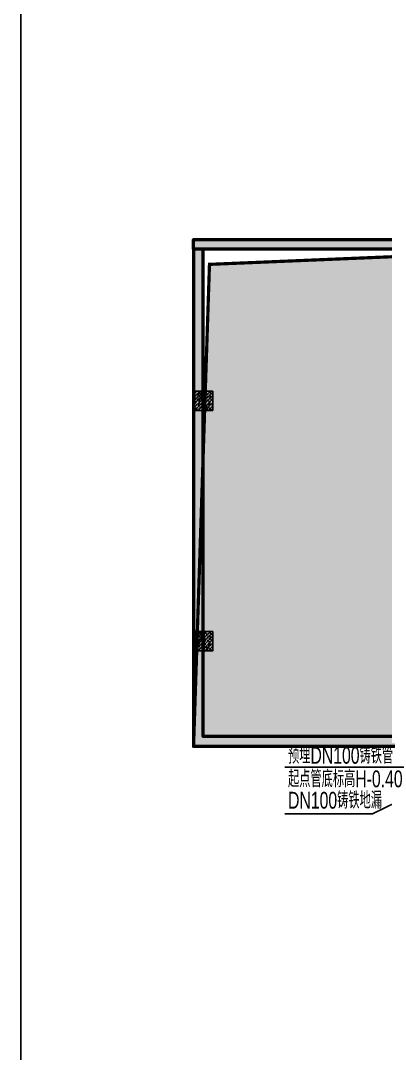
# Model space of a CAD drawing. Extents: x -1338203 to 1886333, y -530034 to 1031844.
# Drawn here: x 635629 to 646993, y -389957 to -357747 of the extents above; entities that cross this region are included whole.
import ezdxf

# ---------------------------------------------------------------- set-up
doc = ezdxf.new("R2010")
doc.units = 0
doc.header["$LTSCALE"] = 1000
doc.header["$MEASUREMENT"] = 0
doc.layers.add('0A-X-AREA', color=6, linetype='Continuous', plot=False)
doc.layers.add('p-h-walkable', color=7, linetype='Continuous', lineweight=70, true_color=0xf0f0f0)
for name, color, linetype in [('S001地下二墙柱$0$0S-CW-HATCH', 251, 'Continuous'), ('S001地下二墙柱$0$0S-CW-HATCH-UP', 251, 'Continuous'), ('S001地下二墙柱$0$S001地下二墙柱$0$0S-CC-LINE', 52, 'Continuous'), ('S001地下二墙柱$0$S001地下二墙柱$0$0S-CW-HATCH', 251, 'Continuous'), ('S001地下二墙柱$0$S001地下二墙柱$0$0S-CW-HATCH-UP', 251, 'Continuous'), ('负二层集水坑及排水沟$0$负二层集水坑及排水沟$0$0P-A-LEAD', 3, 'Continuous')]:
    doc.layers.add(name, color=color, linetype=linetype)
doc.layers.add('S001地下二墙柱$0$0S-CW-LINE', color=7, linetype='Continuous', lineweight=50)
doc.styles.add('负二层集水坑及排水沟$0$负二层集水坑及排水沟$0$AAD-TXT', font='AAD-TXT.shx', dxfattribs={"width": 0.7, "height": 3, "bigfont": 'AAD-HZTXT.shx'})
pattern_1 = [(45, (-9296980.87, -620438.91), (-53.0330086, 53.0330086), []), (50, (-9296980.87, -620438.91), (215.1780548, -18.8256405), [22.5, -247.5]), (355, (-9296980.87, -620438.91), (-41.6254, 225.65764), [18, -198]), (100.4514, (-9296962.94, -620440.48), (173.5528145, 206.8318626), [19.122057, -210.3426336]), (46.1842, (-9296980.87, -620378.9), (320.1723146, -49.655704), [33.75, -371.25]), (96.6356, (-9296954.2, -620383.05), (280.398812, 292.235361), [28.683086, -315.5139]), (351.1842, (-9296980.87, -620378.9), (280.398584, 292.23558), [27, -297]), (21, (-9296950.87, -620393.91), (179.0721156, -120.7856672), [22.5, -247.5]), (326, (-9296950.87, -620393.91), (72.9945996, 217.5450135), [18, -198]), (71.4514, (-9296935.94, -620403.98), (252.0667886, 96.759149), [19.122057, -210.3426336]), (37.5, (-9296980.87, -620438.91), (3.6479566, 99.86815615), [0, -195.6, 0, -201, 0, -198.75]), (7.5, (-9296980.87, -620438.91), (78.9208612, 118.3235136), [0, -114.6, 0, -191.1, 0, -75.75]), (327.5, (-9297047.77, -620438.91), (160.14673085, -6.7664615), [0, -75, 0, -234, 0, -310.5]), (317.5, (-9297077.77, -620438.91), (174.9558508, 30.0314947), [0, -97.5, 0, -155.4, 0, -220.5])]

# ---------------------------------------------------------------- blocks, each defined once
blk = doc.blocks.new('负二层集水坑及排水沟')
at = {"layer": '负二层集水坑及排水沟$0$负二层集水坑及排水沟$0$0P-A-LEAD'}
for p, q in [((-113659, -215903), (-119774, -218872)), ((-118549, -217417), (-122509, -217417)), ((-119774, -218872), (-122509, -218872))]:
    blk.add_line(p, q, dxfattribs=at)
at = {"layer": '负二层集水坑及排水沟$0$负二层集水坑及排水沟$0$0P-A-LEAD', "color": 7, "style": '负二层集水坑及排水沟$0$负二层集水坑及排水沟$0$AAD-TXT', "width": 0.7}
for s, p in [('预埋DN100铸铁管', (-122404, -217312)), ('起点管底标高H-0.40', (-122404, -218047)), ('DN100铸铁地漏', (-122404, -218714))]:
    blk.add_text(s, height=525, dxfattribs=at).set_placement(p)

msp = doc.modelspace()

# ---------------------------------------------------------------- hatches: boundary and pattern name
at = {"layer": 'p-h-walkable', "ltscale": 0.002}
h = msp.add_hatch(color=256, dxfattribs=at)
h.dxf.hatch_style = 1
h.paths.add_polyline_path([(728556.4, -320761.3), (728556.4, -348211.5), (746356.3, -348211.5), (750916.3, -338175), (842896.3, -338175), (843211.3, -349155), (839116.3, -349155), (839116.3, -377051.5), (864906.4, -377051.5), (864906.4, -390806.6), (875856.3, -395571.5), (875856.3, -404751.5), (834560.3, -404751.5), (839142.7, -442064.3), (869465.2, -438340.4), (871163.2, -452166.5), (873704.1, -451854.5), (877328.6, -464960.4), (761876, -479139.1), (761132.9, -468418.3), (764950.6, -465209), (763252.8, -451384.3), (799242.4, -446964.4), (793807.3, -404751.5), (750756.3, -404751.5), (751556.3, -388855), (648066.6, -388604.4), (648066.6, -380374.4), (641016.6, -380374.4), (641512.3, -365348.2), (660006.6, -364574.4), (660306.6, -340846.8), (656406.6, -340846.8), (656406.6, -336396.8), (656656.4, -340532.4), (656406.4, -332417.4), (712156.4, -332417.4), (712080.9, -320761.3)])
at = {"layer": 'S001地下二墙柱$0$0S-CW-HATCH'}
h = msp.add_hatch(color=256, dxfattribs=at)
h.dxf.hatch_style = 1
h.paths.add_polyline_path([(660006.6, -364874.4), (641016.6, -364874.4), (641016.6, -364574.4), (660006.6, -364574.4)])
h = msp.add_hatch(color=256, dxfattribs=at)
h.dxf.hatch_style = 1
h.paths.add_polyline_path([(648066.6, -380074.4), (641316.6, -380074.4), (641316.6, -364874.4), (641016.6, -364874.4), (641016.6, -380374.4), (648066.6, -380374.4)])
at = {"layer": 'S001地下二墙柱$0$0S-CW-HATCH-UP'}
h = msp.add_hatch(dxfattribs=at)
h.set_pattern_fill('钢筋混凝土', color=256, scale=30)
h.set_pattern_definition(pattern_1)
h.paths.add_polyline_path([(660006.6, -364874.4), (641016.6, -364874.4), (641016.6, -364574.4), (660006.6, -364574.4)])
h = msp.add_hatch(dxfattribs=at)
h.set_pattern_fill('钢筋混凝土', color=256, scale=30)
h.set_pattern_definition(pattern_1)
h.paths.add_polyline_path([(648066.6, -380074.4), (641316.6, -380074.4), (641316.6, -364874.4), (641016.6, -364874.4), (641016.6, -380374.4), (648066.6, -380374.4)])
at = {"layer": 'S001地下二墙柱$0$S001地下二墙柱$0$0S-CW-HATCH', "ltscale": 0.002}
h = msp.add_hatch(color=256, dxfattribs=at)
h.dxf.hatch_style = 1
h.paths.add_polyline_path([(660006.6, -340846.8), (660006.6, -364574.4), (641016.6, -364574.4), (641016.6, -380374.4), (647816.6, -380374.4), (647816.6, -380074.4), (641316.6, -380074.4), (641316.6, -364874.4), (660306.6, -364874.4), (660306.6, -340846.8)])
at = {"layer": 'S001地下二墙柱$0$S001地下二墙柱$0$0S-CW-HATCH'}
h = msp.add_hatch(color=256, dxfattribs=at)
h.dxf.hatch_style = 1
h.paths.add_polyline_path([(641616.6, -369304.4), (641016.6, -369304.4), (641016.6, -369904.4), (641616.6, -369904.4)])
h = msp.add_hatch(color=256, dxfattribs=at)
h.dxf.hatch_style = 1
h.paths.add_polyline_path([(641616.6, -376804.4), (641016.6, -376804.4), (641016.6, -377404.4), (641616.6, -377404.4)])
at = {"layer": 'S001地下二墙柱$0$S001地下二墙柱$0$0S-CW-HATCH-UP', "ltscale": 0.002}
h = msp.add_hatch(dxfattribs=at)
h.set_pattern_fill('钢筋混凝土', color=256, scale=30)
h.set_pattern_definition([(45, (0.0005, -9e-05), (-53.0330086, 53.0330086), []), (50, (0.0005, -9e-05), (215.178055, -18.82564), [22.5, -247.5]), (355, (0.0005, -9e-05), (-41.6254, 225.65764), [18, -198]), (100.4514, (17.93, -1.57), (173.552815, 206.83186), [19.12206, -210.342634]), (46.1842, (0.0005, 60), (320.17231, -49.6557), [33.75, -371.25]), (96.6356, (26.68, 55.86), (280.39881, 292.23536), [28.68309, -315.5139]), (351.1842, (0.0005, 60), (280.39858, 292.23558), [27, -297]), (21, (30, 45), (179.072116, -120.785667), [22.5, -247.5]), (326, (30, 45), (72.9946, 217.545014), [18, -198]), (71.4514, (44.92, 34.93), (252.06679, 96.75915), [19.12206, -210.342634]), (37.5, (0.0005, -9e-05), (3.6479566, 99.868156), [0, -195.6, 0, -201, 0, -198.75]), (7.5, (0.0005, -9e-05), (78.920861, 118.323514), [0, -114.6, 0, -191.1, 0, -75.75]), (327.5, (-66.9, -9e-05), (160.146731, -6.7664615), [0, -75, 0, -234, 0, -310.5]), (317.5, (-96.9, -9e-05), (174.95585, 30.031495), [0, -97.5, 0, -155.4, 0, -220.5])])
h.paths.add_polyline_path([(660006.6, -340846.8), (660006.6, -364574.4), (641016.6, -364574.4), (641016.6, -380374.4), (647816.6, -380374.4), (647816.6, -380074.4), (641316.6, -380074.4), (641316.6, -364874.4), (660306.6, -364874.4), (660306.6, -340846.8)])
at = {"layer": 'S001地下二墙柱$0$S001地下二墙柱$0$0S-CW-HATCH-UP'}
h = msp.add_hatch(dxfattribs=at)
h.set_pattern_fill('钢筋混凝土', color=256, scale=30)
h.set_pattern_definition([(45, (673827.33, -360352.69), (-53.03301, 53.03301), []), (50, (673827.33, -360352.69), (215.1781, -18.8256), [22.5, -247.5]), (355, (673827.33, -360352.7), (-41.6254, 225.6576), [18, -198]), (100.4514, (673845.26, -360354.26), (173.5528, 206.8319), [19.122, -210.3426]), (46.1842, (673827.33, -360292.7), (320.1723, -49.6557), [33.75, -371.25]), (96.6356, (673854, -360296.83), (280.3988, 292.2354), [28.683, -315.514]), (351.1842, (673827.33, -360292.7), (280.3986, 292.2356), [27, -297]), (21, (673857.33, -360307.69), (179.0721, -120.7857), [22.5, -247.5]), (326, (673857.33, -360307.7), (72.9946, 217.545), [18, -198]), (71.4514, (673872.26, -360317.75), (252.0668, 96.7591), [19.122, -210.3426]), (37.5, (673827.33, -360352.69), (3.64796, 99.86816), [0, -195.6, 0, -201, 0, -198.75]), (7.5, (673827.33, -360352.69), (78.92086, 118.3235), [0, -114.6, 0, -191.1, 0, -75.75]), (327.5, (673760.43, -360352.69), (160.14673, -6.76646), [0, -75, 0, -234, 0, -310.5]), (317.5, (673730.43, -360352.69), (174.95585, 30.0315), [0, -97.5, 0, -155.4, 0, -220.5])])
h.paths.add_polyline_path([(641616.6, -369304.4), (641016.6, -369304.4), (641016.6, -369904.4), (641616.6, -369904.4)])
h = msp.add_hatch(dxfattribs=at)
h.set_pattern_fill('钢筋混凝土', color=256, scale=30)
h.set_pattern_definition([(45, (673827.33, -367852.69), (-53.03301, 53.03301), []), (50, (673827.33, -367852.69), (215.1781, -18.8256), [22.5, -247.5]), (355, (673827.33, -367852.7), (-41.6254, 225.6576), [18, -198]), (100.4514, (673845.26, -367854.26), (173.5528, 206.8319), [19.122, -210.3426]), (46.1842, (673827.33, -367792.7), (320.1723, -49.6557), [33.75, -371.25]), (96.6356, (673854, -367796.83), (280.3988, 292.2354), [28.683, -315.514]), (351.1842, (673827.33, -367792.7), (280.3986, 292.2356), [27, -297]), (21, (673857.33, -367807.69), (179.0721, -120.7857), [22.5, -247.5]), (326, (673857.33, -367807.7), (72.9946, 217.545), [18, -198]), (71.4514, (673872.26, -367817.75), (252.0668, 96.7591), [19.122, -210.3426]), (37.5, (673827.33, -367852.69), (3.64796, 99.86816), [0, -195.6, 0, -201, 0, -198.75]), (7.5, (673827.33, -367852.69), (78.92086, 118.3235), [0, -114.6, 0, -191.1, 0, -75.75]), (327.5, (673760.43, -367852.69), (160.14673, -6.76646), [0, -75, 0, -234, 0, -310.5]), (317.5, (673730.43, -367852.69), (174.95585, 30.0315), [0, -97.5, 0, -155.4, 0, -220.5])])
h.paths.add_polyline_path([(641616.6, -376804.4), (641016.6, -376804.4), (641016.6, -377404.4), (641616.6, -377404.4)])

# ---------------------------------------------------------------- linework, layer by layer
at = {"layer": '0A-X-AREA'}
msp.add_lwpolyline([(635628.5, -501742.3), (895886.2, -501742.3), (895886.2, -313560.3), (635628.5, -313560.3)], close=True, dxfattribs=at)
at = {"layer": 'p-h-walkable', "ltscale": 0.002, "const_width": 100, "elevation": -83050}
msp.add_lwpolyline([(751556.3, -388855), (648066.6, -388604.4), (648066.6, -380374.4), (641016.6, -380374.4), (641512.3, -365348.2), (660006.6, -364574.4), (660306.6, -340846.8), (656406.6, -340846.8), (656406.6, -336396.8), (656656.4, -340532.4), (656406.4, -332417.4), (712156.4, -332417.4), (712080.9, -320761.3), (728556.4, -320761.3), (728556.4, -348211.5), (746356.3, -348211.5)], dxfattribs=at)
at = {"layer": 'S001地下二墙柱$0$0S-CW-LINE'}
msp.add_lwpolyline([(660006.6, -364874.4), (641016.6, -364874.4), (641016.6, -364574.4), (660006.6, -364574.4)], close=True, dxfattribs=at)
at = {"layer": 'S001地下二墙柱$0$0S-CW-LINE', "flags": 128}
msp.add_lwpolyline([(648066.6, -380074.4), (641316.6, -380074.4), (641316.6, -364874.4), (641016.6, -364874.4), (641016.6, -380374.4), (648066.6, -380374.4)], close=True, dxfattribs=at)
at = {"layer": 'S001地下二墙柱$0$S001地下二墙柱$0$0S-CC-LINE', "color": 5}
for points in [[(641616.6, -369304.4), (641016.6, -369304.4), (641016.6, -369904.4), (641616.6, -369904.4)], [(641616.6, -376804.4), (641016.6, -376804.4), (641016.6, -377404.4), (641616.6, -377404.4)]]:
    msp.add_lwpolyline(points, close=True, dxfattribs=at)

# ---------------------------------------------------------------- block references
at = {"ltscale": 0.002}
msp.add_blockref('负二层集水坑及排水沟', (766365.4, -163610.9), dxfattribs=at)

doc.saveas('drawing.dxf')
